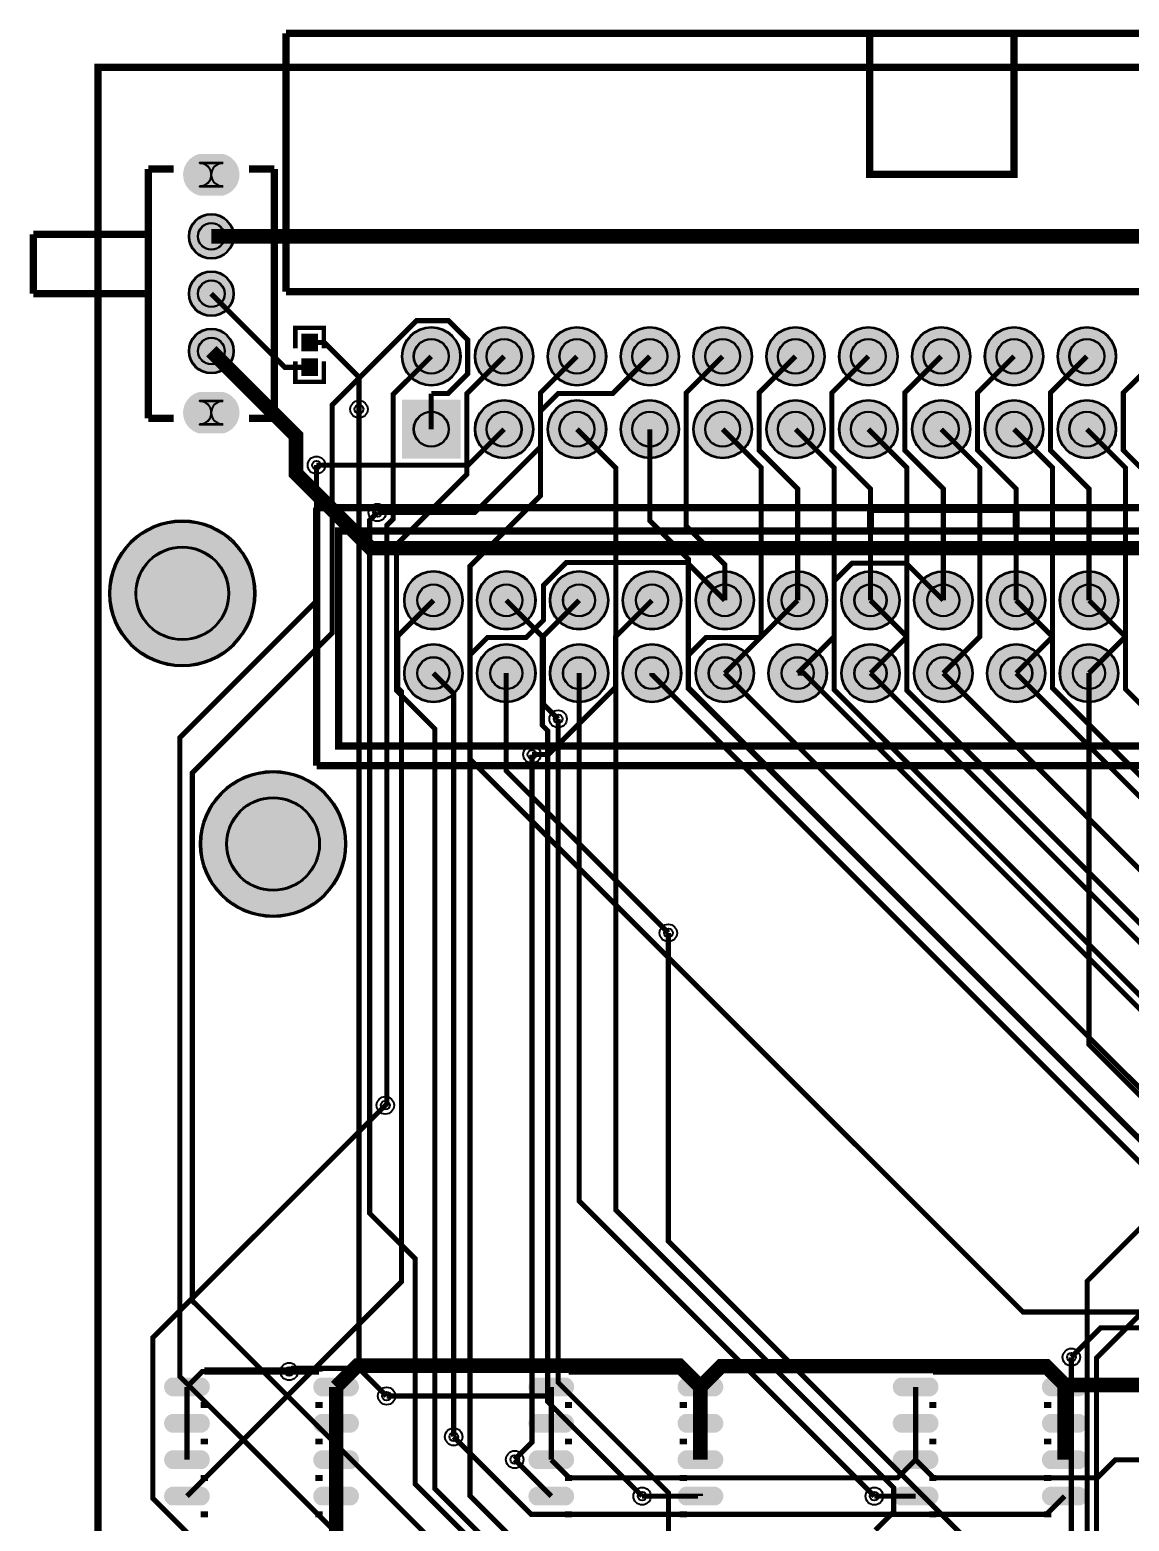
# Model space of a CAD drawing. Header units: millimetres. Extents: x -2 to 110, y 0 to 109.
# Drawn here: x -2.4 to 35.9, y 44.3 to 96.3 of the extents above; entities that cross this region are included whole.
import ezdxf

# ---------------------------------------------------------------- set-up
doc = ezdxf.new("R2010")
doc.units = ezdxf.units.MM
for name, color, linetype, true_color in [('BoardOutLine', 7, 'Continuous', 0xff00ff), ('BottomLayer', 7, 'Continuous', 0x0000ff), ('BottomSolderMaskLayer', 7, 'Continuous', 0xaa00ff), ('Hole', 7, 'Continuous', 0x222222), ('Multi-Layer', 7, 'Continuous', 0xc0c0c0), ('TopLayer', 7, 'Continuous', 0xff0000), ('TopPasteMaskLayer', 7, 'Continuous', 0x808080), ('TopSilkLayer', 7, 'Continuous', 0xffcc00), ('TopSolderMaskLayer', 7, 'Continuous', 0x800080)]:
    doc.layers.add(name, color=color, linetype=linetype, true_color=true_color)

msp = doc.modelspace()

# ---------------------------------------------------------------- hatches: boundary and pattern name
at = {"layer": 'BottomSolderMaskLayer'}
for points in [[(4.301, 91.947, -0.785398), (4.301, 90.496), (3.472, 90.496, -0.785398), (3.472, 91.947)], [(3.099, 89.071, 1), (4.674, 89.071, 1)], [(3.099, 87.071, 1), (4.674, 87.071, 1)], [(3.099, 85.071, 1), (4.674, 85.071, 1)], [(10.532, 84.887, 1), (12.582, 84.887, 1)], [(13.072, 84.887, 1), (15.122, 84.887, 1)], [(15.612, 84.887, 1), (17.662, 84.887, 1)], [(18.152, 84.887, 1), (20.202, 84.887, 1)], [(20.692, 84.887, 1), (22.742, 84.887, 1)], [(23.232, 84.887, 1), (25.282, 84.887, 1)], [(25.772, 84.887, 1), (27.822, 84.887, 1)], [(28.312, 84.887, 1), (30.362, 84.887, 1)], [(30.852, 84.887, 1), (32.902, 84.887, 1)], [(33.392, 84.887, 1), (35.442, 84.887, 1)], [(4.301, 83.647, -0.785398), (4.301, 82.196), (3.472, 82.196, -0.785398), (3.472, 83.647)], [(10.532, 83.372), (12.582, 83.372), (12.582, 81.322), (10.532, 81.322)], [(13.072, 82.347, 1), (15.122, 82.347, 1)], [(15.612, 82.347, 1), (17.662, 82.347, 1)], [(18.152, 82.347, 1), (20.202, 82.347, 1)], [(20.692, 82.347, 1), (22.742, 82.347, 1)], [(23.232, 82.347, 1), (25.282, 82.347, 1)], [(25.772, 82.347, 1), (27.822, 82.347, 1)], [(28.312, 82.347, 1), (30.362, 82.347, 1)], [(30.852, 82.347, 1), (32.902, 82.347, 1)], [(33.392, 82.347, 1), (35.442, 82.347, 1)], [(0.324, 76.62, 1), (5.426, 76.62, 1)], [(10.607, 76.378, 1), (12.658, 76.378, 1)], [(13.147, 76.378, 1), (15.198, 76.378, 1)], [(15.687, 76.378, 1), (17.738, 76.378, 1)], [(18.227, 76.378, 1), (20.278, 76.378, 1)], [(20.767, 76.378, 1), (22.818, 76.378, 1)], [(23.307, 76.378, 1), (25.358, 76.378, 1)], [(25.847, 76.378, 1), (27.898, 76.378, 1)], [(28.387, 76.378, 1), (30.438, 76.378, 1)], [(30.927, 76.378, 1), (32.978, 76.378, 1)], [(33.467, 76.378, 1), (35.518, 76.378, 1)], [(10.607, 73.838, 1), (12.658, 73.838, 1)], [(13.147, 73.838, 1), (15.198, 73.838, 1)], [(15.687, 73.838, 1), (17.738, 73.838, 1)], [(18.227, 73.838, 1), (20.278, 73.838, 1)], [(20.767, 73.838, 1), (22.818, 73.838, 1)], [(23.307, 73.838, 1), (25.358, 73.838, 1)], [(25.847, 73.838, 1), (27.898, 73.838, 1)], [(28.387, 73.838, 1), (30.438, 73.838, 1)], [(30.927, 73.838, 1), (32.978, 73.838, 1)], [(33.467, 73.838, 1), (35.518, 73.838, 1)], [(3.491, 67.88, 1), (8.592, 67.88, 1)]]:
    msp.add_hatch(color=256, dxfattribs=at).paths.add_polyline_path(points)
at = {"layer": 'Multi-Layer'}
for points in [[(4.286, 91.922, -0.785398), (4.286, 90.522), (3.486, 90.522, -0.785398), (3.486, 91.922)], [(3.124, 89.071, 1), (4.648, 89.071, 1)], [(3.124, 87.071, 1), (4.648, 87.071, 1)], [(3.124, 85.071, 1), (4.648, 85.071, 1)], [(10.557, 84.887, 1), (12.557, 84.887, 1)], [(13.097, 84.887, 1), (15.097, 84.887, 1)], [(15.637, 84.887, 1), (17.637, 84.887, 1)], [(18.177, 84.887, 1), (20.177, 84.887, 1)], [(20.717, 84.887, 1), (22.717, 84.887, 1)], [(23.257, 84.887, 1), (25.257, 84.887, 1)], [(25.797, 84.887, 1), (27.797, 84.887, 1)], [(28.337, 84.887, 1), (30.337, 84.887, 1)], [(30.877, 84.887, 1), (32.877, 84.887, 1)], [(33.417, 84.887, 1), (35.417, 84.887, 1)], [(4.286, 83.621, -0.785398), (4.286, 82.221), (3.486, 82.221, -0.785398), (3.486, 83.621)], [(10.557, 83.347), (12.557, 83.347), (12.557, 81.347), (10.557, 81.347)], [(13.097, 82.347, 1), (15.097, 82.347, 1)], [(15.637, 82.347, 1), (17.637, 82.347, 1)], [(18.177, 82.347, 1), (20.177, 82.347, 1)], [(20.717, 82.347, 1), (22.717, 82.347, 1)], [(23.257, 82.347, 1), (25.257, 82.347, 1)], [(25.797, 82.347, 1), (27.797, 82.347, 1)], [(28.337, 82.347, 1), (30.337, 82.347, 1)], [(30.877, 82.347, 1), (32.877, 82.347, 1)], [(33.417, 82.347, 1), (35.417, 82.347, 1)], [(10.632, 76.378, 1), (12.632, 76.378, 1)], [(13.172, 76.378, 1), (15.172, 76.378, 1)], [(15.712, 76.378, 1), (17.712, 76.378, 1)], [(18.252, 76.378, 1), (20.252, 76.378, 1)], [(20.792, 76.378, 1), (22.792, 76.378, 1)], [(23.332, 76.378, 1), (25.332, 76.378, 1)], [(25.872, 76.378, 1), (27.872, 76.378, 1)], [(28.412, 76.378, 1), (30.412, 76.378, 1)], [(30.952, 76.378, 1), (32.952, 76.378, 1)], [(33.492, 76.378, 1), (35.492, 76.378, 1)], [(10.632, 73.838, 1), (12.632, 73.838, 1)], [(13.172, 73.838, 1), (15.172, 73.838, 1)], [(15.712, 73.838, 1), (17.712, 73.838, 1)], [(18.252, 73.838, 1), (20.252, 73.838, 1)], [(20.792, 73.838, 1), (22.792, 73.838, 1)], [(23.332, 73.838, 1), (25.332, 73.838, 1)], [(25.872, 73.838, 1), (27.872, 73.838, 1)], [(28.412, 73.838, 1), (30.412, 73.838, 1)], [(30.952, 73.838, 1), (32.952, 73.838, 1)], [(33.492, 73.838, 1), (35.492, 73.838, 1)]]:
    msp.add_hatch(color=256, dxfattribs=at).paths.add_polyline_path(points)
at = {"layer": 'TopLayer'}
for points in [[(7.585, 85.088), (7.045, 85.088), (7.045, 85.653), (7.585, 85.653)], [(7.585, 84.788), (7.045, 84.788), (7.045, 84.222), (7.585, 84.222)], [(3.539, 49.247, -0.785398), (3.539, 48.647), (2.539, 48.647, -0.785398), (2.539, 49.247)], [(8.739, 49.247, -0.785398), (8.739, 48.647), (7.739, 48.647, -0.785398), (7.739, 49.247)], [(16.242, 49.247, -0.785398), (16.242, 48.647), (15.242, 48.647, -0.785398), (15.242, 49.247)], [(21.442, 49.247, -0.785398), (21.442, 48.647), (20.442, 48.647, -0.785398), (20.442, 49.247)], [(28.946, 49.247, -0.785398), (28.946, 48.647), (27.946, 48.647, -0.785398), (27.946, 49.247)], [(34.146, 49.247, -0.785398), (34.146, 48.647), (33.146, 48.647, -0.785398), (33.146, 49.247)], [(3.539, 47.977, -0.785398), (3.539, 47.377), (2.539, 47.377, -0.785398), (2.539, 47.977)], [(8.739, 47.977, -0.785398), (8.739, 47.377), (7.739, 47.377, -0.785398), (7.739, 47.977)], [(16.242, 47.977, -0.785398), (16.242, 47.377), (15.242, 47.377, -0.785398), (15.242, 47.977)], [(21.442, 47.977, -0.785398), (21.442, 47.377), (20.442, 47.377, -0.785398), (20.442, 47.977)], [(28.946, 47.977, -0.785398), (28.946, 47.377), (27.946, 47.377, -0.785398), (27.946, 47.977)], [(34.146, 47.977, -0.785398), (34.146, 47.377), (33.146, 47.377, -0.785398), (33.146, 47.977)], [(3.539, 46.707, -0.785398), (3.539, 46.107), (2.539, 46.107, -0.785398), (2.539, 46.707)], [(8.739, 46.707, -0.785398), (8.739, 46.107), (7.739, 46.107, -0.785398), (7.739, 46.707)], [(16.242, 46.707, -0.785398), (16.242, 46.107), (15.242, 46.107, -0.785398), (15.242, 46.707)], [(21.442, 46.707, -0.785398), (21.442, 46.107), (20.442, 46.107, -0.785398), (20.442, 46.707)], [(28.946, 46.707, -0.785398), (28.946, 46.107), (27.946, 46.107, -0.785398), (27.946, 46.707)], [(34.146, 46.707, -0.785398), (34.146, 46.107), (33.146, 46.107, -0.785398), (33.146, 46.707)], [(3.539, 45.436, -0.785398), (3.539, 44.836), (2.539, 44.836, -0.785398), (2.539, 45.436)], [(8.739, 45.436, -0.785398), (8.739, 44.836), (7.739, 44.836, -0.785398), (7.739, 45.436)], [(16.242, 45.436, -0.785398), (16.242, 44.836), (15.242, 44.836, -0.785398), (15.242, 45.436)], [(21.442, 45.436, -0.785398), (21.442, 44.836), (20.442, 44.836, -0.785398), (20.442, 45.436)], [(28.946, 45.436, -0.785398), (28.946, 44.836), (27.946, 44.836, -0.785398), (27.946, 45.436)], [(34.146, 45.436, -0.785398), (34.146, 44.836), (33.146, 44.836, -0.785398), (33.146, 45.436)]]:
    msp.add_hatch(color=256, dxfattribs=at).paths.add_polyline_path(points)
at = {"layer": 'TopPasteMaskLayer'}
for points in [[(7.545, 85.073), (7.085, 85.073), (7.045, 85.113), (7.045, 85.613), (7.085, 85.653), (7.545, 85.653), (7.585, 85.613), (7.585, 85.113)], [(7.545, 84.803), (7.085, 84.803), (7.045, 84.763), (7.045, 84.262), (7.085, 84.222), (7.545, 84.222), (7.585, 84.262), (7.585, 84.763)], [(3.539, 49.247, -0.785398), (3.539, 48.647), (2.539, 48.647, -0.785398), (2.539, 49.247)], [(8.739, 49.247, -0.785398), (8.739, 48.647), (7.739, 48.647, -0.785398), (7.739, 49.247)], [(16.242, 49.247, -0.785398), (16.242, 48.647), (15.242, 48.647, -0.785398), (15.242, 49.247)], [(21.442, 49.247, -0.785398), (21.442, 48.647), (20.442, 48.647, -0.785398), (20.442, 49.247)], [(28.946, 49.247, -0.785398), (28.946, 48.647), (27.946, 48.647, -0.785398), (27.946, 49.247)], [(34.146, 49.247, -0.785398), (34.146, 48.647), (33.146, 48.647, -0.785398), (33.146, 49.247)], [(3.539, 47.977, -0.785398), (3.539, 47.377), (2.539, 47.377, -0.785398), (2.539, 47.977)], [(8.739, 47.977, -0.785398), (8.739, 47.377), (7.739, 47.377, -0.785398), (7.739, 47.977)], [(16.242, 47.977, -0.785398), (16.242, 47.377), (15.242, 47.377, -0.785398), (15.242, 47.977)], [(21.442, 47.977, -0.785398), (21.442, 47.377), (20.442, 47.377, -0.785398), (20.442, 47.977)], [(28.946, 47.977, -0.785398), (28.946, 47.377), (27.946, 47.377, -0.785398), (27.946, 47.977)], [(34.146, 47.977, -0.785398), (34.146, 47.377), (33.146, 47.377, -0.785398), (33.146, 47.977)], [(3.539, 46.707, -0.785398), (3.539, 46.107), (2.539, 46.107, -0.785398), (2.539, 46.707)], [(8.739, 46.707, -0.785398), (8.739, 46.107), (7.739, 46.107, -0.785398), (7.739, 46.707)], [(16.242, 46.707, -0.785398), (16.242, 46.107), (15.242, 46.107, -0.785398), (15.242, 46.707)], [(21.442, 46.707, -0.785398), (21.442, 46.107), (20.442, 46.107, -0.785398), (20.442, 46.707)], [(28.946, 46.707, -0.785398), (28.946, 46.107), (27.946, 46.107, -0.785398), (27.946, 46.707)], [(34.146, 46.707, -0.785398), (34.146, 46.107), (33.146, 46.107, -0.785398), (33.146, 46.707)], [(3.539, 45.436, -0.785398), (3.539, 44.836), (2.539, 44.836, -0.785398), (2.539, 45.436)], [(8.739, 45.436, -0.785398), (8.739, 44.836), (7.739, 44.836, -0.785398), (7.739, 45.436)], [(16.242, 45.436, -0.785398), (16.242, 44.836), (15.242, 44.836, -0.785398), (15.242, 45.436)], [(21.442, 45.436, -0.785398), (21.442, 44.836), (20.442, 44.836, -0.785398), (20.442, 45.436)], [(28.946, 45.436, -0.785398), (28.946, 44.836), (27.946, 44.836, -0.785398), (27.946, 45.436)], [(34.146, 45.436, -0.785398), (34.146, 44.836), (33.146, 44.836, -0.785398), (33.146, 45.436)]]:
    msp.add_hatch(color=256, dxfattribs=at).paths.add_polyline_path(points)
at = {"layer": 'TopSolderMaskLayer'}
for points in [[(4.301, 91.947, -0.785398), (4.301, 90.496), (3.472, 90.496, -0.785398), (3.472, 91.947)], [(3.099, 89.071, 1), (4.674, 89.071, 1)], [(3.099, 87.071, 1), (4.674, 87.071, 1)], [(3.099, 85.071, 1), (4.674, 85.071, 1)], [(10.532, 84.887, 1), (12.582, 84.887, 1)], [(13.072, 84.887, 1), (15.122, 84.887, 1)], [(15.612, 84.887, 1), (17.662, 84.887, 1)], [(18.152, 84.887, 1), (20.202, 84.887, 1)], [(20.692, 84.887, 1), (22.742, 84.887, 1)], [(23.232, 84.887, 1), (25.282, 84.887, 1)], [(25.772, 84.887, 1), (27.822, 84.887, 1)], [(28.312, 84.887, 1), (30.362, 84.887, 1)], [(30.852, 84.887, 1), (32.902, 84.887, 1)], [(33.392, 84.887, 1), (35.442, 84.887, 1)], [(7.609, 85.061), (7.021, 85.061), (7.021, 85.68), (7.609, 85.68)], [(7.609, 84.814), (7.021, 84.814), (7.021, 84.196), (7.609, 84.196)], [(4.301, 83.647, -0.785398), (4.301, 82.196), (3.472, 82.196, -0.785398), (3.472, 83.647)], [(10.532, 83.372), (12.582, 83.372), (12.582, 81.322), (10.532, 81.322)], [(13.072, 82.347, 1), (15.122, 82.347, 1)], [(15.612, 82.347, 1), (17.662, 82.347, 1)], [(18.152, 82.347, 1), (20.202, 82.347, 1)], [(20.692, 82.347, 1), (22.742, 82.347, 1)], [(23.232, 82.347, 1), (25.282, 82.347, 1)], [(25.772, 82.347, 1), (27.822, 82.347, 1)], [(28.312, 82.347, 1), (30.362, 82.347, 1)], [(30.852, 82.347, 1), (32.902, 82.347, 1)], [(33.392, 82.347, 1), (35.442, 82.347, 1)], [(0.324, 76.62, 1), (5.426, 76.62, 1)], [(10.607, 76.378, 1), (12.658, 76.378, 1)], [(13.147, 76.378, 1), (15.198, 76.378, 1)], [(15.687, 76.378, 1), (17.738, 76.378, 1)], [(18.227, 76.378, 1), (20.278, 76.378, 1)], [(20.767, 76.378, 1), (22.818, 76.378, 1)], [(23.307, 76.378, 1), (25.358, 76.378, 1)], [(25.847, 76.378, 1), (27.898, 76.378, 1)], [(28.387, 76.378, 1), (30.438, 76.378, 1)], [(30.927, 76.378, 1), (32.978, 76.378, 1)], [(33.467, 76.378, 1), (35.518, 76.378, 1)], [(10.607, 73.838, 1), (12.658, 73.838, 1)], [(13.147, 73.838, 1), (15.198, 73.838, 1)], [(15.687, 73.838, 1), (17.738, 73.838, 1)], [(18.227, 73.838, 1), (20.278, 73.838, 1)], [(20.767, 73.838, 1), (22.818, 73.838, 1)], [(23.307, 73.838, 1), (25.358, 73.838, 1)], [(25.847, 73.838, 1), (27.898, 73.838, 1)], [(28.387, 73.838, 1), (30.438, 73.838, 1)], [(30.927, 73.838, 1), (32.978, 73.838, 1)], [(33.467, 73.838, 1), (35.518, 73.838, 1)], [(3.491, 67.88, 1), (8.592, 67.88, 1)], [(3.581, 49.272, -0.785398), (3.581, 48.621), (2.496, 48.621, -0.785398), (2.496, 49.272)], [(8.781, 49.272, -0.785398), (8.781, 48.621), (7.696, 48.621, -0.785398), (7.696, 49.272)], [(16.284, 49.272, -0.785398), (16.284, 48.621), (15.2, 48.621, -0.785398), (15.2, 49.272)], [(21.485, 49.272, -0.785398), (21.485, 48.621), (20.4, 48.621, -0.785398), (20.4, 49.272)], [(28.988, 49.272, -0.785398), (28.988, 48.621), (27.903, 48.621, -0.785398), (27.903, 49.272)], [(34.188, 49.272, -0.785398), (34.188, 48.621), (33.104, 48.621, -0.785398), (33.104, 49.272)], [(3.581, 48.002, -0.785398), (3.581, 47.351), (2.496, 47.351, -0.785398), (2.496, 48.002)], [(8.781, 48.002, -0.785398), (8.781, 47.351), (7.696, 47.351, -0.785398), (7.696, 48.002)], [(16.284, 48.002, -0.785398), (16.284, 47.351), (15.2, 47.351, -0.785398), (15.2, 48.002)], [(21.485, 48.002, -0.785398), (21.485, 47.351), (20.4, 47.351, -0.785398), (20.4, 48.002)], [(28.988, 48.002, -0.785398), (28.988, 47.351), (27.903, 47.351, -0.785398), (27.903, 48.002)], [(34.188, 48.002, -0.785398), (34.188, 47.351), (33.104, 47.351, -0.785398), (33.104, 48.002)], [(3.581, 46.732, -0.785398), (3.581, 46.081), (2.496, 46.081, -0.785398), (2.496, 46.732)], [(8.781, 46.732, -0.785398), (8.781, 46.081), (7.696, 46.081, -0.785398), (7.696, 46.732)], [(16.284, 46.732, -0.785398), (16.284, 46.081), (15.2, 46.081, -0.785398), (15.2, 46.732)], [(21.485, 46.732, -0.785398), (21.485, 46.081), (20.4, 46.081, -0.785398), (20.4, 46.732)], [(28.988, 46.732, -0.785398), (28.988, 46.081), (27.903, 46.081, -0.785398), (27.903, 46.732)], [(34.188, 46.732, -0.785398), (34.188, 46.081), (33.104, 46.081, -0.785398), (33.104, 46.732)], [(3.581, 45.462, -0.785398), (3.581, 44.811), (2.496, 44.811, -0.785398), (2.496, 45.462)], [(8.781, 45.462, -0.785398), (8.781, 44.811), (7.696, 44.811, -0.785398), (7.696, 45.462)], [(16.284, 45.462, -0.785398), (16.284, 44.811), (15.2, 44.811, -0.785398), (15.2, 45.462)], [(21.485, 45.462, -0.785398), (21.485, 44.811), (20.4, 44.811, -0.785398), (20.4, 45.462)], [(28.988, 45.462, -0.785398), (28.988, 44.811), (27.903, 44.811, -0.785398), (27.903, 45.462)], [(34.188, 45.462, -0.785398), (34.188, 44.811), (33.104, 44.811, -0.785398), (33.104, 45.462)]]:
    msp.add_hatch(color=256, dxfattribs=at).paths.add_polyline_path(points)

# ---------------------------------------------------------------- linework, layer by layer
at = {"layer": 'BoardOutLine', "const_width": 0.254}
msp.add_lwpolyline([(106.138, -0.001), (-0.062, -0.001), (-0.062, 94.97), (106.138, 94.97), (106.138, -0.001)], close=True, dxfattribs=at)
at = {"layer": 'BottomLayer', "const_width": 0.178}
for points in [[(11.946, 43.231), (3.226, 51.951), (3.226, 70.366), (8.101, 75.241), (8.101, 83.189), (11.043, 86.131), (12.158, 86.131), (12.827, 85.462), (12.827, 84.28), (12.136, 83.589), (11.557, 83.589)], [(11.557, 84.887), (10.225, 83.555), (10.225, 79.213), (10.009, 78.997), (10.009, 58.821), (9.955, 58.767)], [(16.978, 42.938), (14.141, 42.938), (11.681, 45.398), (11.681, 71.895), (10.341, 73.236), (10.341, 78.313), (12.8, 80.772), (12.8, 83.59), (14.097, 84.887)], [(14.188, 43.866), (12.907, 45.148), (12.907, 77.572), (15.367, 80.032), (15.367, 82.975), (15.982, 83.59), (17.88, 83.59), (19.177, 84.887)], [(21.792, 76.378), (21.792, 77.626), (20.447, 78.971), (20.447, 83.617), (21.717, 84.887)], [(24.257, 84.887), (22.987, 83.617), (22.987, 81.612), (24.332, 80.266), (24.332, 76.378)], [(26.797, 84.887), (25.527, 83.617), (25.527, 81.612), (26.872, 80.266), (26.872, 76.378)], [(29.412, 76.378), (29.412, 80.266), (28.067, 81.612), (28.067, 83.617), (29.337, 84.887)], [(31.877, 84.887), (30.607, 83.617), (30.607, 81.612), (31.952, 80.266), (31.952, 76.378)], [(34.417, 84.887), (33.147, 83.617), (33.147, 81.612), (34.492, 80.266), (34.492, 76.378)], [(36.957, 84.887), (35.687, 83.617), (35.687, 81.612), (37.032, 80.266), (37.032, 76.378)], [(11.557, 82.347), (11.557, 83.589)], [(9.036, 49.592), (9.036, 83.041)], [(16.637, 82.347), (17.993, 80.991), (17.993, 55.118), (27.68, 45.432), (27.68, 44.588), (27.043, 43.952)], [(19.177, 82.347), (19.177, 79.157), (20.522, 77.812), (20.522, 73.294), (37.395, 56.421)], [(21.717, 82.347), (23.062, 81.002), (23.062, 75.108), (21.792, 73.838)], [(24.257, 82.347), (25.602, 81.002), (25.602, 75.108), (24.332, 73.838)], [(26.797, 82.347), (28.142, 81.002), (28.142, 75.108), (26.872, 73.838)], [(29.337, 82.347), (30.682, 81.002), (30.682, 75.108), (29.412, 73.838)], [(31.877, 82.347), (33.222, 81.002), (33.222, 75.108), (31.952, 73.838)], [(34.417, 82.347), (35.762, 81.002), (35.762, 75.108), (34.492, 73.838)], [(7.553, 81.092), (7.553, 76.352), (2.791, 71.59), (2.791, 49.309), (11.53, 40.571)], [(9.677, 79.44), (9.407, 79.169), (9.407, 55.003), (10.992, 53.418), (10.992, 45.565), (16.318, 40.239), (17.741, 40.239)], [(18.908, 45.137), (15.616, 48.429), (15.616, 71.83), (15.43, 72.016), (15.43, 75.119), (14.172, 76.378)], [(11.632, 73.838), (12.339, 73.131), (12.339, 47.207)], [(16.712, 73.838), (16.712, 55.428), (27.004, 45.136)], [(38.536, 45.691), (38.536, 54.505), (19.252, 73.789), (19.252, 73.838)], [(38.662, 56.712), (34.492, 60.881), (34.492, 73.838)], [(19.825, 41.782), (19.825, 45.256), (15.979, 49.102), (15.979, 72.242)], [(15.068, 71.001), (15.068, 47.014), (14.466, 46.412)], [(19.824, 64.778), (19.824, 54.025), (32.153, 41.695)], [(24.408, 5.765), (24.408, 18.412), (34.424, 28.428), (34.424, 52.632), (36.519, 54.727)], [(26.948, 5.765), (26.948, 18.856), (34.756, 26.663), (34.756, 49.96), (37.471, 52.675)], [(33.876, 49.981), (33.876, 31.645), (15.518, 13.287), (15.518, 4.495), (14.248, 3.225)], [(6.6, 49.481), (6.71, 49.592), (9.036, 49.592)], [(9.036, 49.592), (10, 48.628)]]:
    msp.add_lwpolyline(points, dxfattribs=at)
at = {"layer": 'BottomSolderMaskLayer'}
for points in [[(4.301, 91.636), (3.472, 91.636)], [(4.301, 90.807), (3.472, 90.807)], [(4.301, 83.336), (3.472, 83.336)], [(4.301, 82.507), (3.472, 82.507)]]:
    msp.add_lwpolyline(points, close=True, dxfattribs=at)
for centre, radius in [((3.886, 89.071), 0.787), ((3.886, 89.071), 0.472), ((3.886, 87.071), 0.787), ((3.886, 87.071), 0.472), ((3.886, 85.071), 0.787), ((11.557, 84.887), 1.025), ((14.097, 84.887), 1.025), ((16.637, 84.887), 1.025), ((19.177, 84.887), 1.025), ((21.717, 84.887), 1.025), ((24.257, 84.887), 1.025), ((26.797, 84.887), 1.025), ((29.337, 84.887), 1.025), ((31.877, 84.887), 1.025), ((34.417, 84.887), 1.025), ((3.886, 85.071), 0.472), ((11.557, 84.887), 0.615), ((14.097, 84.887), 0.615), ((16.637, 84.887), 0.615), ((19.177, 84.887), 0.615), ((21.717, 84.887), 0.615), ((24.257, 84.887), 0.615), ((26.797, 84.887), 0.615), ((29.337, 84.887), 0.615), ((31.877, 84.887), 0.615), ((34.417, 84.887), 0.615), ((14.097, 82.347), 1.025), ((16.637, 82.347), 1.025), ((19.177, 82.347), 1.025), ((21.717, 82.347), 1.025), ((24.257, 82.347), 1.025), ((26.797, 82.347), 1.025), ((29.337, 82.347), 1.025), ((31.877, 82.347), 1.025), ((34.417, 82.347), 1.025), ((11.557, 82.347), 0.615), ((14.097, 82.347), 0.615), ((16.637, 82.347), 0.615), ((19.177, 82.347), 0.615), ((21.717, 82.347), 0.615), ((24.257, 82.347), 0.615), ((26.797, 82.347), 0.615), ((29.337, 82.347), 0.615), ((31.877, 82.347), 0.615), ((34.417, 82.347), 0.615), ((2.875, 76.62), 2.551), ((2.876, 76.62), 1.633), ((11.632, 76.378), 1.025), ((14.172, 76.378), 1.025), ((16.712, 76.378), 1.025), ((19.252, 76.378), 1.025), ((21.792, 76.378), 1.025), ((24.332, 76.378), 1.025), ((26.872, 76.378), 1.025), ((29.412, 76.378), 1.025), ((31.952, 76.378), 1.025), ((34.492, 76.378), 1.025), ((11.632, 76.378), 0.564), ((14.172, 76.378), 0.564), ((16.712, 76.378), 0.564), ((19.252, 76.378), 0.564), ((21.792, 76.378), 0.564), ((24.332, 76.378), 0.564), ((26.872, 76.378), 0.564), ((29.412, 76.378), 0.564), ((31.952, 76.378), 0.564), ((34.492, 76.378), 0.564), ((11.632, 73.838), 1.025), ((11.632, 73.838), 0.564), ((14.172, 73.838), 1.025), ((14.172, 73.838), 0.564), ((16.712, 73.838), 1.025), ((16.712, 73.838), 0.564), ((19.252, 73.838), 1.025), ((19.252, 73.838), 0.564), ((21.792, 73.838), 1.025), ((21.792, 73.838), 0.564), ((24.332, 73.838), 1.025), ((24.332, 73.838), 0.564), ((26.872, 73.838), 1.025), ((26.872, 73.838), 0.564), ((29.412, 73.838), 1.025), ((29.412, 73.838), 0.564), ((31.952, 73.838), 1.025), ((31.952, 73.838), 0.564), ((34.492, 73.838), 1.025), ((34.492, 73.838), 0.564), ((6.042, 67.88), 2.551), ((6.041, 67.88), 1.633)]:
    msp.add_circle(centre, radius, dxfattribs=at)
for centre, start, end in [((3.472, 91.221), 270, 450), ((4.301, 91.221), 450, 270), ((3.472, 82.921), 270, 450), ((4.301, 82.921), 450, 270)]:
    msp.add_arc(centre, 0.415, start, end, dxfattribs=at)
at = {"layer": 'Hole'}
for centre in [(9.036, 83.041), (7.553, 81.092), (9.677, 79.44), (15.979, 72.242), (15.068, 71.001), (19.824, 64.778), (9.955, 58.767), (33.876, 49.981), (6.6, 49.481), (10, 48.628), (12.339, 47.207), (14.466, 46.412), (18.908, 45.137), (27.004, 45.136)]:
    msp.add_circle(centre, 0.152, dxfattribs=at)
at = {"layer": 'Multi-Layer'}
for points in [[(4.286, 91.621), (3.486, 91.621)], [(4.286, 90.821), (3.486, 90.821)], [(4.286, 83.321), (3.486, 83.321)], [(4.286, 82.521), (3.486, 82.521)]]:
    msp.add_lwpolyline(points, close=True, dxfattribs=at)
for centre, radius in [((3.886, 89.071), 0.762), ((3.886, 89.071), 0.457), ((3.886, 87.071), 0.762), ((3.886, 87.071), 0.457), ((3.886, 85.071), 0.762), ((11.557, 84.887), 1), ((14.097, 84.887), 1), ((16.637, 84.887), 1), ((19.177, 84.887), 1), ((21.717, 84.887), 1), ((24.257, 84.887), 1), ((26.797, 84.887), 1), ((29.337, 84.887), 1), ((31.877, 84.887), 1), ((34.417, 84.887), 1), ((3.886, 85.071), 0.457), ((11.557, 84.887), 0.6), ((14.097, 84.887), 0.6), ((16.637, 84.887), 0.6), ((19.177, 84.887), 0.6), ((21.717, 84.887), 0.6), ((24.257, 84.887), 0.6), ((26.797, 84.887), 0.6), ((29.337, 84.887), 0.6), ((31.877, 84.887), 0.6), ((34.417, 84.887), 0.6), ((9.036, 83.041), 0.305), ((14.097, 82.347), 1), ((16.637, 82.347), 1), ((19.177, 82.347), 1), ((21.717, 82.347), 1), ((24.257, 82.347), 1), ((26.797, 82.347), 1), ((29.337, 82.347), 1), ((31.877, 82.347), 1), ((34.417, 82.347), 1), ((11.557, 82.347), 0.6), ((14.097, 82.347), 0.6), ((16.637, 82.347), 0.6), ((19.177, 82.347), 0.6), ((21.717, 82.347), 0.6), ((24.257, 82.347), 0.6), ((26.797, 82.347), 0.6), ((29.337, 82.347), 0.6), ((31.877, 82.347), 0.6), ((34.417, 82.347), 0.6), ((7.553, 81.092), 0.305), ((9.677, 79.44), 0.305), ((2.875, 76.62), 2.5), ((2.876, 76.62), 1.6), ((11.632, 76.378), 1), ((14.172, 76.378), 1), ((16.712, 76.378), 1), ((19.252, 76.378), 1), ((21.792, 76.378), 1), ((24.332, 76.378), 1), ((26.872, 76.378), 1), ((29.412, 76.378), 1), ((31.952, 76.378), 1), ((34.492, 76.378), 1), ((11.632, 76.378), 0.55), ((14.172, 76.378), 0.55), ((16.712, 76.378), 0.55), ((19.252, 76.378), 0.55), ((21.792, 76.378), 0.55), ((24.332, 76.378), 0.55), ((26.872, 76.378), 0.55), ((29.412, 76.378), 0.55), ((31.952, 76.378), 0.55), ((34.492, 76.378), 0.55), ((11.632, 73.838), 1), ((11.632, 73.838), 0.55), ((14.172, 73.838), 1), ((14.172, 73.838), 0.55), ((16.712, 73.838), 1), ((16.712, 73.838), 0.55), ((19.252, 73.838), 1), ((19.252, 73.838), 0.55), ((21.792, 73.838), 1), ((21.792, 73.838), 0.55), ((24.332, 73.838), 1), ((24.332, 73.838), 0.55), ((26.872, 73.838), 1), ((26.872, 73.838), 0.55), ((29.412, 73.838), 1), ((29.412, 73.838), 0.55), ((31.952, 73.838), 1), ((31.952, 73.838), 0.55), ((34.492, 73.838), 1), ((34.492, 73.838), 0.55), ((15.979, 72.242), 0.305), ((15.068, 71.001), 0.305), ((6.042, 67.88), 2.5), ((6.041, 67.88), 1.6), ((19.824, 64.778), 0.305), ((9.955, 58.767), 0.305), ((33.876, 49.981), 0.305), ((6.6, 49.481), 0.305), ((10, 48.628), 0.305), ((12.339, 47.207), 0.305), ((14.466, 46.412), 0.305), ((18.908, 45.137), 0.305), ((27.004, 45.136), 0.305)]:
    msp.add_circle(centre, radius, dxfattribs=at)
for centre, start, end in [((3.486, 91.221), 270, 450), ((4.286, 91.221), 450, 270), ((3.486, 82.921), 270, 450), ((4.286, 82.921), 450, 270)]:
    msp.add_arc(centre, 0.4, start, end, dxfattribs=at)
at = {"layer": 'TopLayer'}
for points, const_width in [([(55.564, 84.645), (51.137, 89.071), (3.886, 89.071)], 0.508), ([(7.315, 84.505), (6.453, 84.505), (3.886, 87.071)], 0.178), ([(3.886, 85.071), (6.84, 82.118), (6.84, 80.797), (9.439, 78.198), (52.722, 78.198), (52.807, 78.283)], 0.508), ([(7.315, 85.371), (7.827, 85.371)], 0.178), ([(7.827, 85.371), (9.036, 84.161), (9.036, 83.041)], 0.178), ([(16.637, 84.887), (15.367, 83.617), (15.367, 81.732), (13.075, 79.44), (9.677, 79.44)], 0.178), ([(14.097, 82.347), (12.842, 81.092), (7.553, 81.092)], 0.178), ([(21.792, 76.378), (20.469, 77.701), (16.27, 77.701), (15.468, 76.898), (15.468, 75.683), (14.866, 75.081), (13.518, 75.081), (12.902, 74.465), (12.902, 70.845), (32.19, 51.557), (61.751, 51.557)], 0.178), ([(29.412, 76.378), (28.116, 77.674), (26.231, 77.674), (25.602, 77.046), (25.602, 73.264), (37.252, 61.615), (55.466, 61.615), (58.117, 58.964)], 0.178), ([(11.632, 76.378), (10.389, 75.134), (10.389, 73.323), (10.521, 73.191), (10.521, 52.619), (3.039, 45.136)], 0.178), ([(19.252, 76.378), (17.982, 75.108), (17.982, 73.346), (15.637, 71.001), (15.068, 71.001)], 0.178), ([(16.712, 76.378), (15.469, 75.134), (15.469, 72.752), (15.979, 72.242)], 0.178), ([(59.47, 57.601), (59.387, 57.685), (36.176, 57.685), (20.522, 73.339), (20.522, 74.465), (21.138, 75.081), (23.036, 75.081), (24.332, 76.378)], 0.178), ([(26.872, 76.378), (28.142, 75.108), (28.142, 73.238), (38.362, 63.018), (58.738, 63.018), (61.612, 60.143)], 0.178), ([(31.952, 76.378), (33.222, 75.108), (33.222, 73.315), (40.702, 65.836), (40.702, 65.03)], 0.178), ([(34.492, 76.378), (35.762, 75.108), (35.762, 73.28), (45.142, 63.9), (51.032, 63.9)], 0.178), ([(14.172, 73.838), (14.172, 70.429), (19.824, 64.778)], 0.178), ([(21.792, 73.838), (37.214, 58.416), (62.211, 58.416), (62.221, 58.427)], 0.178), ([(51.582, 60.849), (37.535, 60.849), (24.547, 73.838), (24.332, 73.838)], 0.178), ([(26.872, 73.838), (38.199, 62.511), (56.681, 62.511), (58.232, 60.96)], 0.178), ([(29.412, 73.838), (39.9, 63.35), (52.35, 63.35), (52.658, 63.658)], 0.178), ([(31.952, 73.838), (40.111, 65.679), (40.111, 64.137)], 0.178), ([(91.002, 61.847), (80.164, 51.008), (34.903, 51.008), (33.876, 49.981)], 0.178), ([(9.955, 58.767), (1.848, 50.66), (1.848, 45.057), (3.039, 43.866)], 0.178), ([(20.942, 48.946), (20.202, 49.687), (8.979, 49.687), (8.239, 48.946)], 0.508), ([(6.6, 49.481), (3.573, 49.481), (3.039, 48.946)], 0.178), ([(20.942, 48.946), (21.666, 49.671), (32.988, 49.671), (33.646, 49.012)], 0.508), ([(33.646, 49.012), (36.671, 49.012), (37.323, 49.665), (43.38, 49.665), (44.068, 48.977)], 0.508), ([(3.039, 48.946), (3.039, 47.676)], 0.178), ([(8.239, 47.676), (8.239, 48.946)], 0.508), ([(15.742, 48.946), (15.742, 48.628)], 0.178), ([(20.942, 48.946), (20.942, 47.676)], 0.508), ([(28.446, 48.946), (28.446, 47.676)], 0.178), ([(33.646, 49.012), (33.646, 48.946)], 0.508), ([(33.646, 48.946), (33.646, 47.676)], 0.508), ([(15.742, 48.628), (10, 48.628)], 0.178), ([(15.742, 48.628), (15.742, 47.676)], 0.178), ([(8.239, 47.676), (8.239, 46.406)], 0.508), ([(20.942, 47.676), (20.942, 46.406)], 0.508), ([(33.646, 47.676), (33.646, 46.406)], 0.508), ([(3.039, 47.676), (3.039, 46.406)], 0.178), ([(15.742, 47.676), (15.742, 46.406)], 0.178), ([(28.446, 47.676), (28.446, 46.406)], 0.178), ([(12.339, 47.207), (15.044, 44.501), (33.011, 44.501), (33.646, 45.136)], 0.178), ([(8.239, 46.406), (8.239, 45.136)], 0.508), ([(14.466, 46.412), (15.742, 45.136)], 0.178), ([(28.446, 46.406), (27.811, 45.772), (16.377, 45.772), (15.742, 46.406)], 0.178), ([(28.446, 46.406), (29.081, 45.771), (34.777, 45.771), (35.412, 46.406), (41.15, 46.406)], 0.178), ([(8.239, 45.136), (8.239, 43.866)], 0.508), ([(18.908, 45.137), (20.942, 45.137), (20.942, 45.136)], 0.178), ([(27.004, 45.136), (28.446, 45.136)], 0.178)]:
    msp.add_lwpolyline(points, dxfattribs=dict(at, const_width=const_width))
at = {"layer": 'TopSilkLayer'}
for points, const_width in [([(6.487, 96.147), (52.187, 96.147)], 0.254), ([(6.487, 87.147), (6.487, 96.147)], 0.254), ([(26.84, 96.147), (26.84, 91.237), (31.877, 91.237), (31.877, 96.147)], 0.254), ([(1.687, 82.72), (1.687, 91.42)], 0.254), ([(1.687, 91.42), (2.577, 91.42)], 0.254), ([(5.196, 91.42), (6.086, 91.42)], 0.254), ([(6.086, 91.421), (6.086, 82.721)], 0.254), ([(1.686, 89.146), (-2.314, 89.146)], 0.254), ([(-2.314, 89.146), (-2.314, 87.071)], 0.254), ([(-2.314, 87.071), (1.686, 87.071)], 0.254), ([(6.487, 87.147), (52.187, 87.147)], 0.254), ([(7.814, 85.164), (7.814, 85.882), (6.817, 85.882), (6.817, 85.164)], 0.152), ([(7.814, 84.712), (7.814, 83.994), (6.817, 83.994), (6.817, 84.712)], 0.152), ([(2.577, 82.721), (1.687, 82.721)], 0.254), ([(6.086, 82.721), (5.196, 82.721)], 0.254), ([(7.562, 70.607), (7.562, 79.608)], 0.254), ([(7.562, 79.608), (51.262, 79.608)], 0.254), ([(7.562, 70.607), (49.562, 70.607), (51.262, 70.607)], 0.254), ([(7.639, 49.502), (3.639, 49.502)], 0.254), ([(3.639, 49.478), (3.639, 49.502)], 0.254), ([(7.639, 49.478), (7.639, 49.502)], 0.254), ([(20.342, 49.502), (16.342, 49.502)], 0.254), ([(16.342, 49.478), (16.342, 49.502)], 0.254), ([(20.342, 49.478), (20.342, 49.502)], 0.254), ([(33.046, 49.502), (29.046, 49.502)], 0.254), ([(29.046, 49.478), (29.046, 49.502)], 0.254), ([(33.046, 49.478), (33.046, 49.502)], 0.254), ([(3.639, 48.208), (3.639, 48.415)], 0.254), ([(7.639, 48.208), (7.639, 48.415)], 0.254), ([(16.342, 48.208), (16.342, 48.415)], 0.254), ([(20.342, 48.208), (20.342, 48.415)], 0.254), ([(29.046, 48.208), (29.046, 48.415)], 0.254), ([(33.046, 48.208), (33.046, 48.415)], 0.254), ([(3.639, 46.938), (3.639, 47.145)], 0.254), ([(7.639, 46.938), (7.639, 47.145)], 0.254), ([(16.342, 46.938), (16.342, 47.145)], 0.254), ([(20.342, 46.938), (20.342, 47.145)], 0.254), ([(29.046, 46.938), (29.046, 47.145)], 0.254), ([(33.046, 46.938), (33.046, 47.145)], 0.254), ([(3.639, 45.668), (3.639, 45.875)], 0.254), ([(7.639, 45.668), (7.639, 45.875)], 0.254), ([(16.342, 45.668), (16.342, 45.875)], 0.254), ([(20.342, 45.668), (20.342, 45.875)], 0.254), ([(29.046, 45.668), (29.046, 45.875)], 0.254), ([(33.046, 45.668), (33.046, 45.875)], 0.254), ([(3.639, 44.398), (3.639, 44.605)], 0.254), ([(7.639, 44.398), (7.639, 44.605)], 0.254), ([(16.342, 44.398), (16.342, 44.605)], 0.254), ([(20.342, 44.398), (20.342, 44.605)], 0.254), ([(29.046, 44.398), (29.046, 44.605)], 0.254), ([(33.046, 44.398), (33.046, 44.605)], 0.254)]:
    msp.add_lwpolyline(points, dxfattribs=dict(at, const_width=const_width))
at = {"layer": 'TopSilkLayer', "const_width": 0.254}
for points in [[(31.952, 78.791), (26.872, 78.791), (26.872, 79.553), (31.952, 79.553), (31.952, 78.791)], [(50.494, 71.298), (8.33, 71.298), (8.33, 78.791), (50.494, 78.791), (50.494, 71.298)]]:
    msp.add_lwpolyline(points, close=True, dxfattribs=at)
at = {"layer": 'TopSilkLayer'}
msp.add_circle((6.042, 67.88), 2.5, dxfattribs=at)
at = {"layer": 'TopSolderMaskLayer'}
for points in [[(4.301, 91.636), (3.472, 91.636)], [(4.301, 90.807), (3.472, 90.807)], [(4.301, 83.336), (3.472, 83.336)], [(4.301, 82.507), (3.472, 82.507)]]:
    msp.add_lwpolyline(points, close=True, dxfattribs=at)
for centre, radius in [((3.886, 89.071), 0.787), ((3.886, 89.071), 0.472), ((3.886, 87.071), 0.787), ((3.886, 87.071), 0.472), ((3.886, 85.071), 0.787), ((11.557, 84.887), 1.025), ((14.097, 84.887), 1.025), ((16.637, 84.887), 1.025), ((19.177, 84.887), 1.025), ((21.717, 84.887), 1.025), ((24.257, 84.887), 1.025), ((26.797, 84.887), 1.025), ((29.337, 84.887), 1.025), ((31.877, 84.887), 1.025), ((34.417, 84.887), 1.025), ((3.886, 85.071), 0.472), ((11.557, 84.887), 0.615), ((14.097, 84.887), 0.615), ((16.637, 84.887), 0.615), ((19.177, 84.887), 0.615), ((21.717, 84.887), 0.615), ((24.257, 84.887), 0.615), ((26.797, 84.887), 0.615), ((29.337, 84.887), 0.615), ((31.877, 84.887), 0.615), ((34.417, 84.887), 0.615), ((14.097, 82.347), 1.025), ((16.637, 82.347), 1.025), ((19.177, 82.347), 1.025), ((21.717, 82.347), 1.025), ((24.257, 82.347), 1.025), ((26.797, 82.347), 1.025), ((29.337, 82.347), 1.025), ((31.877, 82.347), 1.025), ((34.417, 82.347), 1.025), ((11.557, 82.347), 0.615), ((14.097, 82.347), 0.615), ((16.637, 82.347), 0.615), ((19.177, 82.347), 0.615), ((21.717, 82.347), 0.615), ((24.257, 82.347), 0.615), ((26.797, 82.347), 0.615), ((29.337, 82.347), 0.615), ((31.877, 82.347), 0.615), ((34.417, 82.347), 0.615), ((2.875, 76.62), 2.551), ((2.876, 76.62), 1.633), ((11.632, 76.378), 1.025), ((14.172, 76.378), 1.025), ((16.712, 76.378), 1.025), ((19.252, 76.378), 1.025), ((21.792, 76.378), 1.025), ((24.332, 76.378), 1.025), ((26.872, 76.378), 1.025), ((29.412, 76.378), 1.025), ((31.952, 76.378), 1.025), ((34.492, 76.378), 1.025), ((11.632, 76.378), 0.564), ((14.172, 76.378), 0.564), ((16.712, 76.378), 0.564), ((19.252, 76.378), 0.564), ((21.792, 76.378), 0.564), ((24.332, 76.378), 0.564), ((26.872, 76.378), 0.564), ((29.412, 76.378), 0.564), ((31.952, 76.378), 0.564), ((34.492, 76.378), 0.564), ((11.632, 73.838), 1.025), ((11.632, 73.838), 0.564), ((14.172, 73.838), 1.025), ((14.172, 73.838), 0.564), ((16.712, 73.838), 1.025), ((16.712, 73.838), 0.564), ((19.252, 73.838), 1.025), ((19.252, 73.838), 0.564), ((21.792, 73.838), 1.025), ((21.792, 73.838), 0.564), ((24.332, 73.838), 1.025), ((24.332, 73.838), 0.564), ((26.872, 73.838), 1.025), ((26.872, 73.838), 0.564), ((29.412, 73.838), 1.025), ((29.412, 73.838), 0.564), ((31.952, 73.838), 1.025), ((31.952, 73.838), 0.564), ((34.492, 73.838), 1.025), ((34.492, 73.838), 0.564), ((6.042, 67.88), 2.551), ((6.041, 67.88), 1.633)]:
    msp.add_circle(centre, radius, dxfattribs=at)
for centre, start, end in [((3.472, 91.221), 270, 450), ((4.301, 91.221), 450, 270), ((3.472, 82.921), 270, 450), ((4.301, 82.921), 450, 270)]:
    msp.add_arc(centre, 0.415, start, end, dxfattribs=at)

doc.saveas('drawing.dxf')
